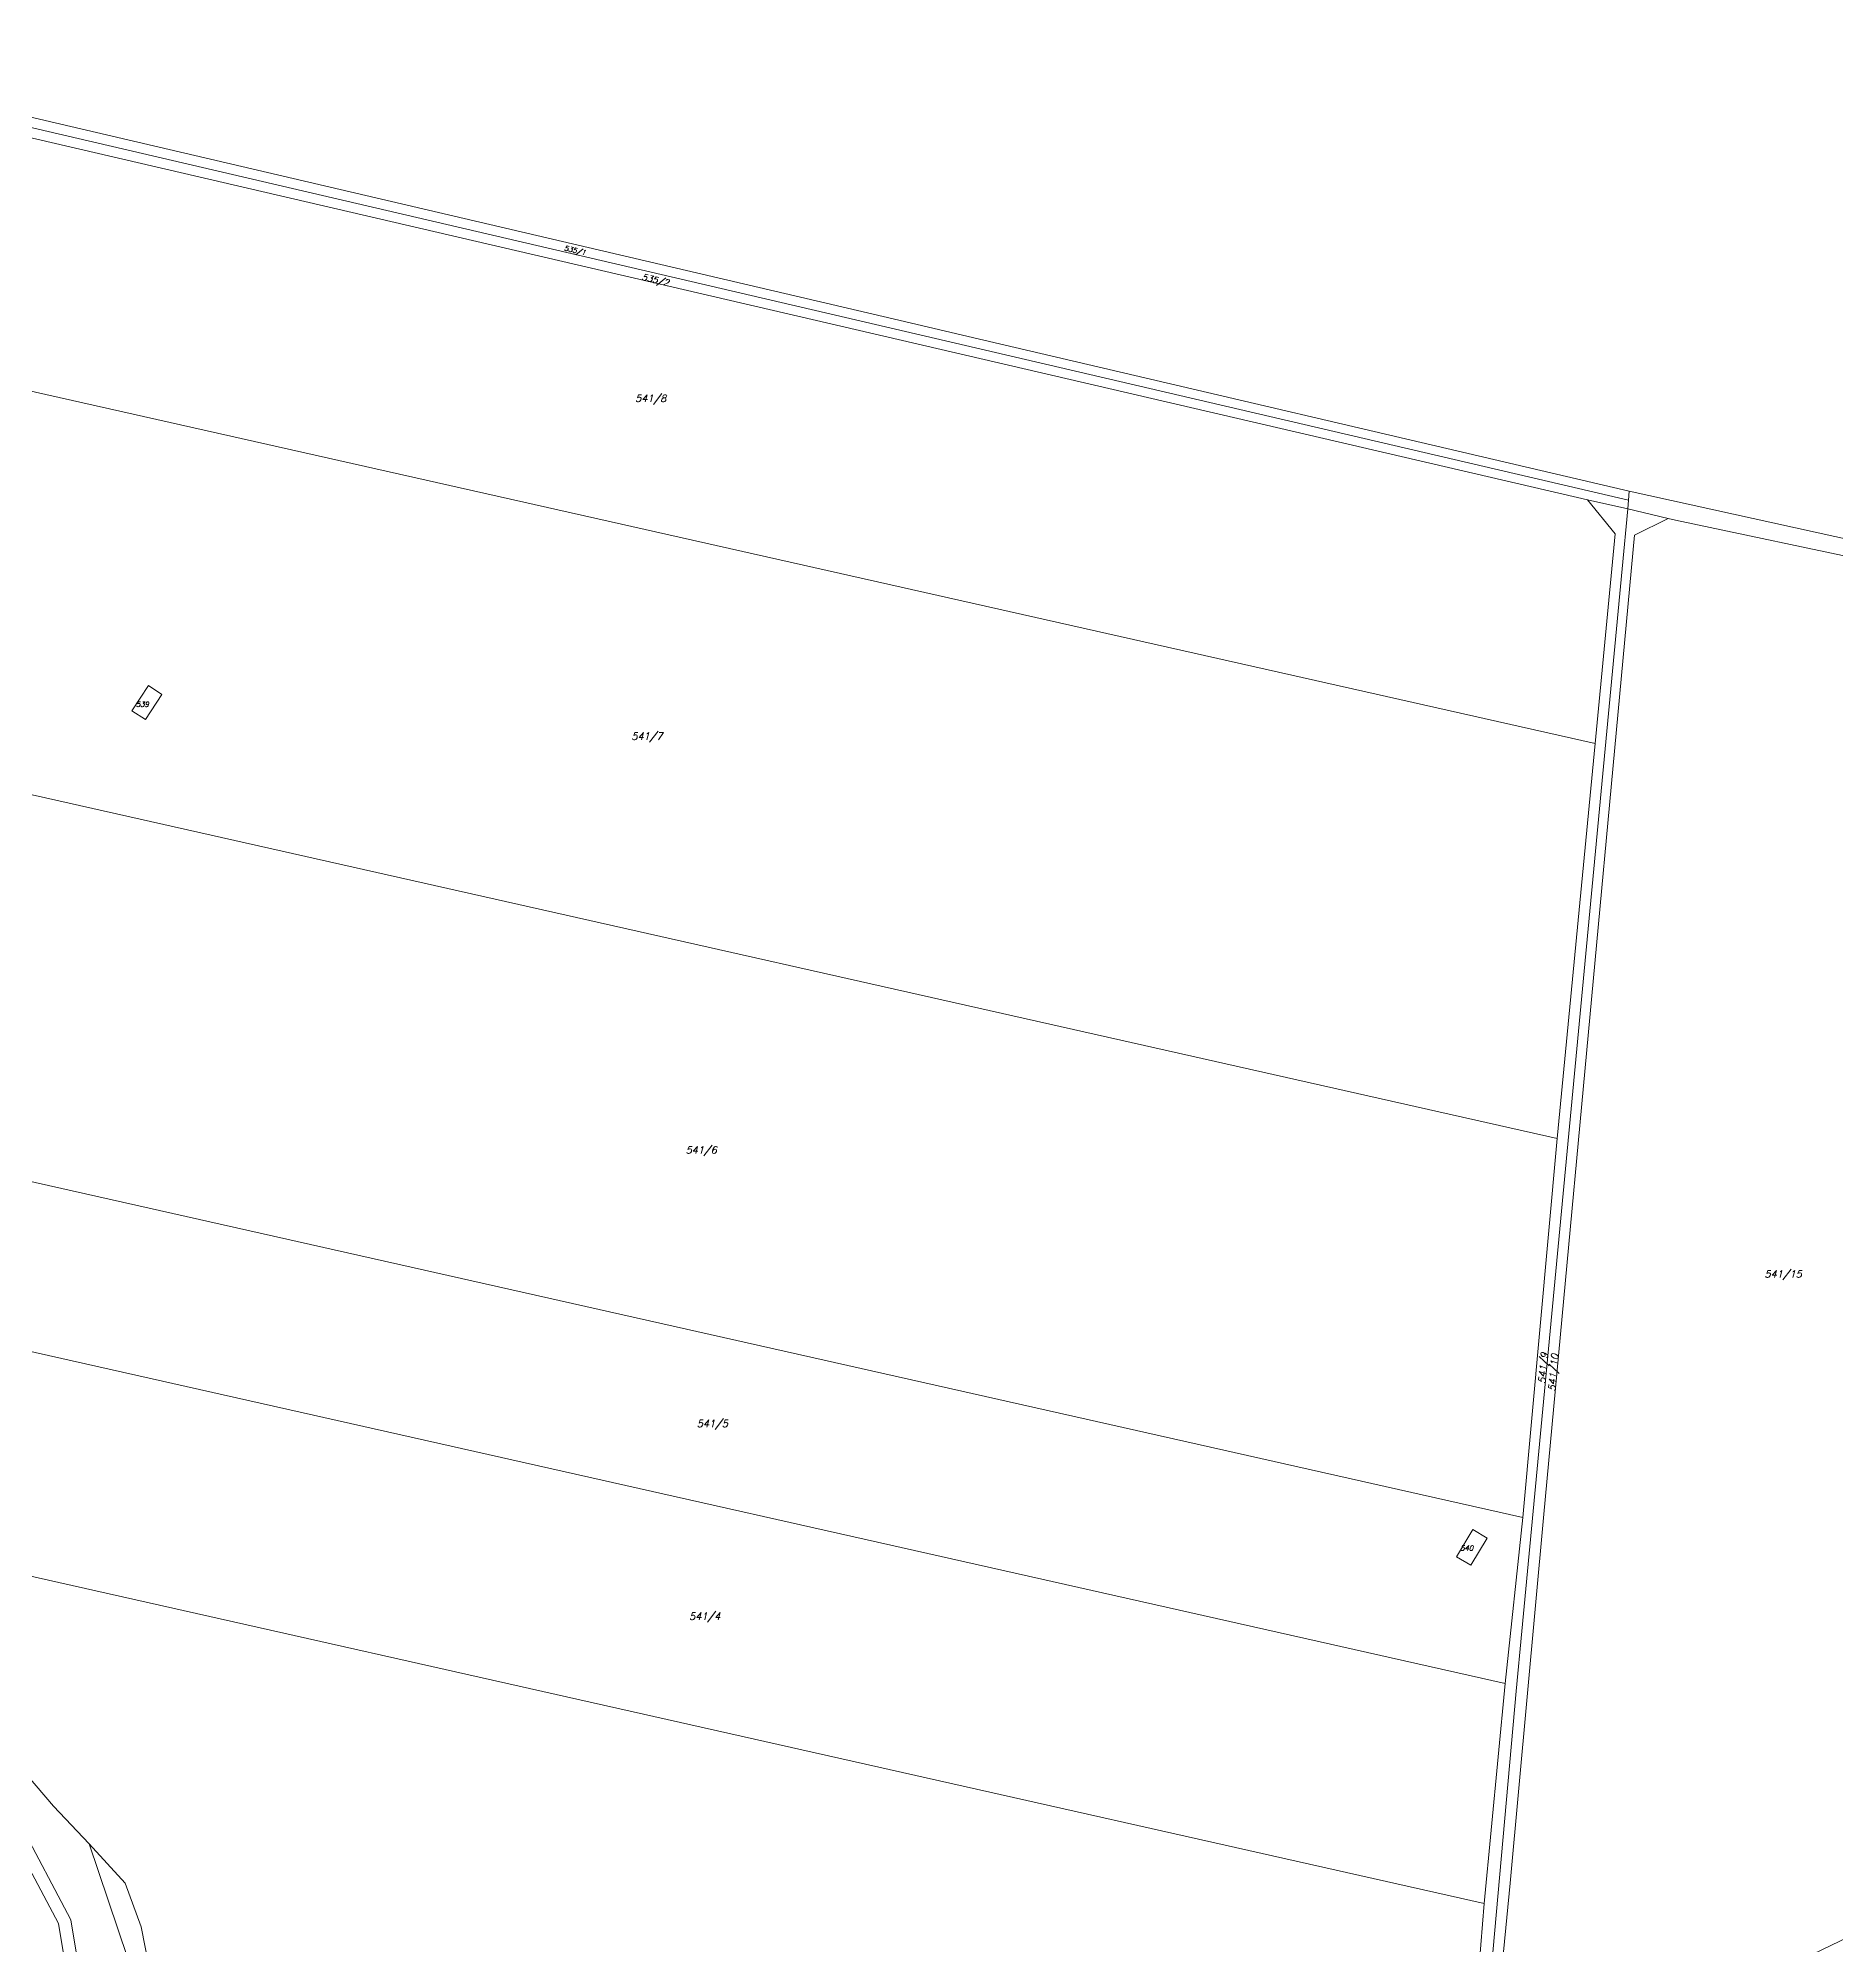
# Model space of a CAD drawing. Header units: millimetres. Extents: x -626414 to -622734, y -1174816 to -1171998.
# Drawn here: x -624399.3 to -623969.9, y -1172998.4 to -1172543.2 of the extents above; entities that cross this region are included whole.
import ezdxf
from ezdxf.enums import TextEntityAlignment as Align

# ---------------------------------------------------------------- set-up
doc = ezdxf.new("R2010")
doc.units = ezdxf.units.MM
doc.layers.add('Dobrinsko_hranice parcel', color=7, linetype='Continuous', lineweight=0)
doc.layers.add('Dobrinsko_parcelní čísla', color=7, linetype='Continuous', lineweight=0)
doc.styles.add('Style-ITALICS', font='ITALICS.shx')

msp = doc.modelspace()

# ---------------------------------------------------------------- linework, layer by layer
at = {"layer": 'Dobrinsko_hranice parcel', "color": 7, "linetype": 'Continuous', "lineweight": 13}
for p, q in [((-624344.54, -1172575.29), (-624481.85, -1172543.19)), ((-624479.83, -1172546.16), (-624019.63, -1172653.41)), ((-624029.4, -1172653.33), (-624474.03, -1172550)), ((-624193.85, -1172610.51), (-624344.54, -1172575.29)), ((-624474.84, -1172610.79), (-624027.58, -1172711.5)), ((-624193.85, -1172610.51), (-624177.25, -1172614.39)), ((-624177.25, -1172614.39), (-624019.45, -1172651.27)), ((-624029.4, -1172653.33), (-624022.8, -1172661.46)), ((-624019.83, -1172655.55), (-624029.4, -1172653.33)), ((-624019.63, -1172653.41), (-624019.83, -1172655.55)), ((-624019.45, -1172651.27), (-624019.63, -1172653.41)), ((-624019.45, -1172651.27), (-623955.97, -1172665.31)), ((-624019.83, -1172655.55), (-624046.44, -1172937.65)), ((-624010.15, -1172657.81), (-624019.83, -1172655.55)), ((-624010.15, -1172657.81), (-624018.18, -1172661.81)), ((-624008.45, -1172658.2), (-624010.15, -1172657.81)), ((-623956.73, -1172669.14), (-624008.45, -1172658.2)), ((-624018.18, -1172661.81), (-624039.88, -1172895.42)), ((-624022.8, -1172661.46), (-624027.58, -1172711.5)), ((-624376.91, -1172703.7), (-624372.95, -1172697.68)), ((-624372.95, -1172697.68), (-624369.73, -1172699.79)), ((-624373.68, -1172705.8), (-624376.91, -1172703.7)), ((-624369.73, -1172699.79), (-624373.68, -1172705.8)), ((-624036.67, -1172805.77), (-624459.93, -1172710.47)), ((-624027.58, -1172711.5), (-624036.67, -1172805.77)), ((-624437.94, -1172807.71), (-624044.9, -1172896.21)), ((-624036.67, -1172805.77), (-624044.9, -1172896.21)), ((-624049.09, -1172935.86), (-624429.45, -1172850.22)), ((-624039.88, -1172895.42), (-624047.87, -1172983.52)), ((-624060.7, -1172905.61), (-624056.79, -1172899.09)), ((-624056.79, -1172899.09), (-624053.4, -1172901.12)), ((-624044.9, -1172896.21), (-624049.09, -1172935.86)), ((-624053.4, -1172901.12), (-624057.3, -1172907.64)), ((-624417.14, -1172906.59), (-624054.14, -1172988.32)), ((-624057.3, -1172907.64), (-624060.7, -1172905.61)), ((-624049.09, -1172935.86), (-624054.14, -1172988.32)), ((-624046.44, -1172937.65), (-624056.05, -1173044.86)), ((-624395.59, -1172965.13), (-624402.07, -1172957.58)), ((-624387.12, -1172974.12), (-624395.59, -1172965.13)), ((-624406.32, -1172970.59), (-624394.4, -1172993.12)), ((-624391.5, -1172992.24), (-624403.68, -1172969.19)), ((-624365.61, -1173037.82), (-624387.12, -1172974.12)), ((-624378.48, -1172983.53), (-624387.12, -1172974.12)), ((-623977.99, -1173001.55), (-623933.65, -1172980.27)), ((-624374.67, -1172993.91), (-624378.48, -1172983.53)), ((-624047.87, -1172983.52), (-624052.25, -1173027.7)), ((-624054.14, -1172988.32), (-624058.9, -1173048.39)), ((-624394.4, -1172993.12), (-624391.06, -1173013.12)), ((-624388.2, -1173012.04), (-624391.5, -1172992.24)), ((-624370.88, -1173013.38), (-624374.67, -1172993.91))]:
    msp.add_line(p, q, dxfattribs=at)

# ---------------------------------------------------------------- texts
at = {"layer": 'Dobrinsko_parcelní čísla', "color": 7, "linetype": 'Continuous', "lineweight": 0, "style": 'Style-ITALICS'}
for s, height, rotation, p in [('535/1', 1.2, 347, (-624271.287, -1172594.402)), ('535/2', 1.5, 347, (-624252.104, -1172601.585)), ('541/9', 1.7, 85, (-624039.176, -1172860.667)), ('541/10', 1.7, 85, (-624036.736, -1172861.747))]:
    msp.add_text(s, height=height, rotation=rotation, dxfattribs=at).set_placement(p, align=Align.CENTER)
for s, height, p in [('541/8', 1.7, (-624253.05, -1172630.015)), ('539', 1.2, (-624374.38, -1172702.74)), ('541/7', 1.7, (-624253.95, -1172710.615)), ('541/6', 1.7, (-624241, -1172809.375)), ('541/15', 1.7, (-623982.74, -1172838.955)), ('541/5', 1.7, (-624238.33, -1172874.655)), ('540', 1.2, (-624058.27, -1172904.14)), ('541/4', 1.7, (-624240.17, -1172920.635))]:
    msp.add_text(s, height=height, dxfattribs=at).set_placement(p, align=Align.CENTER)

doc.saveas('drawing.dxf')
